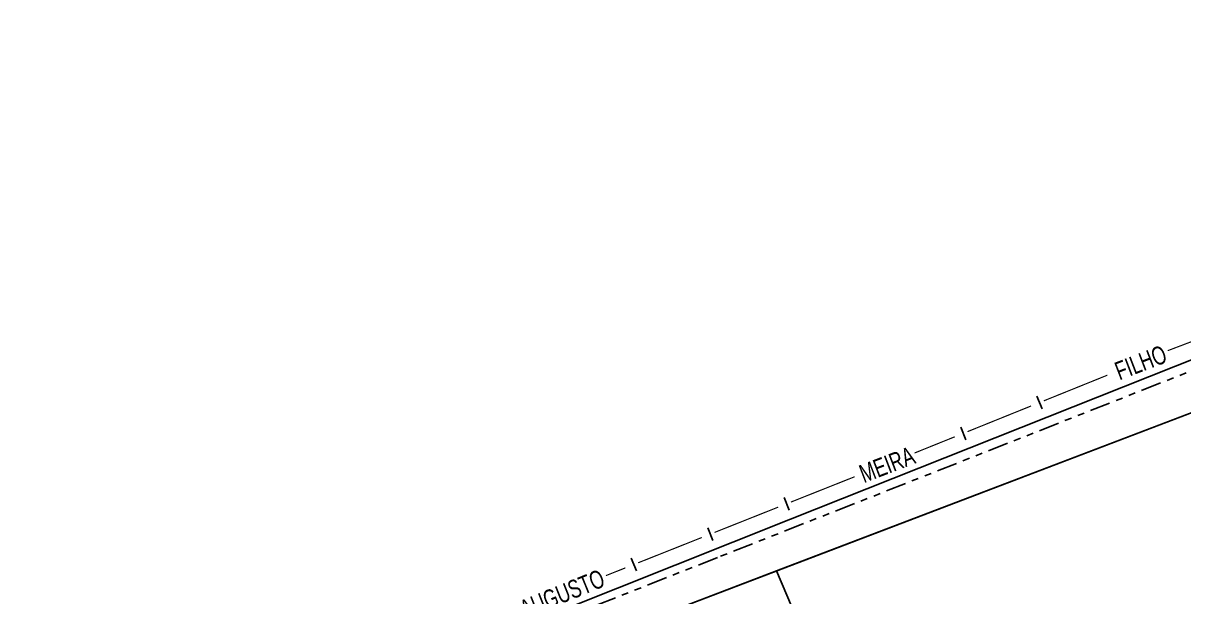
# Model space of a CAD drawing. Extents: x 204373 to 205952, y 4873300 to 4875179.
# Drawn here: x 205346 to 205599.9, y 4875034.7 to 4875160.2 of the extents above; entities that cross this region are included whole.
import ezdxf

# ---------------------------------------------------------------- set-up
doc = ezdxf.new("R2010")
doc.units = 0
doc.header["$LTSCALE"] = 1.5
doc.header["$MEASUREMENT"] = 0
doc.linetypes.add('TRACO_25', pattern=[8, 3, -1, 1, -1, 1, -1])
for name, color, linetype in [('CD_MALHA_LOTES', 7, 'CONTINUOUS'), ('LM-LIM-SETORES-BAIRROS', 250, 'CONTINUOUS'), ('RU-QUADRA', 220, 'CONTINUOUS'), ('SV-FX-DOM-EST', 20, 'CONTINUOUS'), ('SV-ROD-ESTADUAIS', 20, 'CONTINUOUS'), ('SV-TXT-ROD-EST', 7, 'CONTINUOUS')]:
    doc.layers.add(name, color=color, linetype=linetype)
doc.styles.add('ARIAL', font='ARIAL.SHX')

msp = doc.modelspace()

# ---------------------------------------------------------------- linework, layer by layer
at = {"layer": 'CD_MALHA_LOTES', "linetype": 'Continuous', "flags": 128}
for points in [[(205510.834415, 4875040.330539), (205628.16925, 4875085.059802)], [(205487.186202, 4875031.316853), (205510.834415, 4875040.330539)], [(205510.834415, 4875040.330539), (205520.859029, 4875016.613789)]]:
    msp.add_lwpolyline(points, dxfattribs=at)
at = {"layer": 'LM-LIM-SETORES-BAIRROS', "const_width": 0.25}
for points in [[(205601.62859, 4875090.506404), (205596.954658, 4875088.730353)], [(205596.954658, 4875088.730353), (205596.432777, 4875088.532044)], [(205583.207992, 4875083.163567), (205569.298822, 4875077.547964)], [(205566.516988, 4875076.424843), (205552.607819, 4875070.80924)], [(205549.825985, 4875069.68612), (205541.480483, 4875066.316758)], [(205541.480483, 4875066.316758), (205541.03832, 4875066.138242)], [(205527.909874, 4875060.93973), (205513.971205, 4875055.397753)], [(205511.183471, 4875054.289358), (205497.244802, 4875048.747382)], [(205494.457068, 4875047.638986), (205480.518399, 4875042.09701)], [(205474.013687, 4875039.510754), (205473.48156, 4875039.299182)], [(205477.730666, 4875040.988614), (205474.013687, 4875039.510754)]]:
    msp.add_lwpolyline(points, dxfattribs=at)
at = {"layer": 'LM-LIM-SETORES-BAIRROS'}
for points in [[(205567.809984, 4875078.564507), (205568.933105, 4875075.782673)], [(205551.11898, 4875071.825784), (205552.242101, 4875069.04395)], [(205512.487763, 4875056.422155), (205513.596158, 4875053.634421)], [(205495.76136, 4875049.771783), (205496.869755, 4875046.98405)], [(205479.034957, 4875043.121411), (205480.143352, 4875040.333678)]]:
    msp.add_lwpolyline(points, dxfattribs=at)
at = {"layer": 'RU-QUADRA', "linetype": 'Continuous', "flags": 128}
msp.add_lwpolyline([(205627.604594, 4875084.838332), (205447.747368, 4875016.284457), (205469.871217, 4874993.397403), (205506.642873, 4874962.932704), (205510.814409, 4874959.419831), (205514.590841, 4874955.956267), (205521.038602, 4874950.202014), (205525.677465, 4874946.062096), (205532.125226, 4874940.307843), (205535.601088, 4874937.205838), (205542.467721, 4874931.077765), (205552.969558, 4874921.705483), (205556.097533, 4874919.131573), (205560.159139, 4874915.289198), (205563.763789, 4874912.072257), (205568.288602, 4874908.027565), (205577.393752, 4874899.782391), (205581.898368, 4874895.703234), (205585.085276, 4874892.817327), (205589.482534, 4874888.835387), (205593.373798, 4874885.311651), (205604.120147, 4874895.314481)], dxfattribs=at)
at = {"layer": 'SV-FX-DOM-EST', "linetype": 'TRACO_25'}
msp.add_polyline3d([(205681.929128, 4875115.913746, 8.312803), (205628.371648, 4875094.671336, 7.198166), (205497.906172, 4875043.255609, 5.439517), (205448.742866, 4875023.899704, 5.439517)], dxfattribs=at)
at = {"layer": 'SV-ROD-ESTADUAIS', "linetype": 'Continuous'}
msp.add_polyline3d([(205796.764793, 4875160.201028, 9.44499), (205793.071295, 4875159.315847, 9.44499), (205773.394142, 4875153.432054, 8.929202), (205753.508058, 4875146.371774, 8.47891), (205741.740822, 4875141.889276, 8.020432), (205699.465086, 4875125.206169, 8.288033), (205614.83703, 4875091.799457, 6.133069), (205513.898154, 4875051.661165, 5.563365), (205438.148358, 4875021.472355, 6.331226), (205350.858763, 4874987.919611, 8.535731), (205295.64072, 4874968.065031, 8.535731)], dxfattribs=at)

# ---------------------------------------------------------------- texts
at = {"layer": 'SV-TXT-ROD-EST', "style": 'ARIAL', "width": 0.7}
for s, rotation, p in [('FILHO', 21, (205585.861635, 4875082.014609)), ('MEIRA', 21, (205529.933881, 4875059.514937)), ('AUGUSTO', 22, (205455.684965, 4875029.863584))]:
    msp.add_text(s, height=4, rotation=rotation, dxfattribs=at).set_placement(p)

doc.saveas('drawing.dxf')
